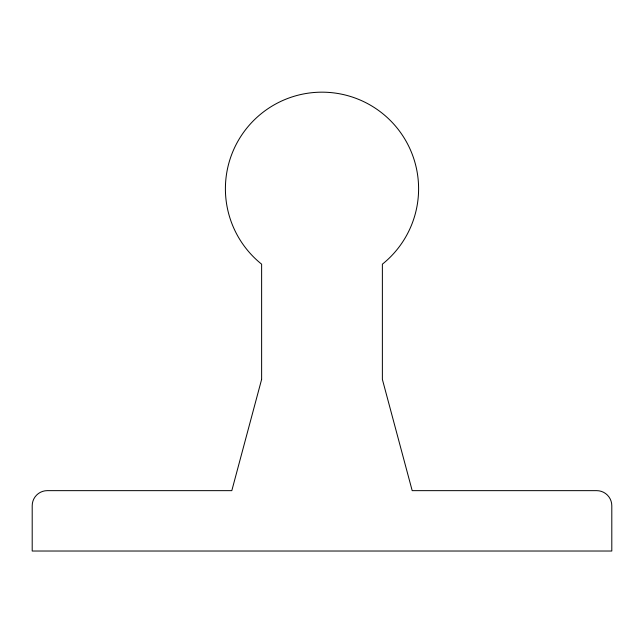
<?xml version="1.0" encoding="UTF-8"?>
<svg xmlns="http://www.w3.org/2000/svg" width="644" height="644" viewBox="0 0 644 644"><rect width="100%" height="100%" fill="white"/><g stroke="black" fill="none" stroke-linecap="round" stroke-linejoin="round"><path stroke-width="0.97" d="M261.625 379.372L231.808 490.648L47.294 490.648A15.094 15.094 0 0 0 32.2 505.741L32.2 551.023L611.8 551.023L611.8 505.741A15.094 15.094 0 0 0 596.706 490.648L412.192 490.648L382.375 379.372L382.375 264.177A96.6 96.6 0 0 0 392.768 123.02A96.6 96.6 0 0 0 251.232 123.02A96.6 96.6 0 0 0 261.625 264.177L261.625 379.372"/></g></svg>
